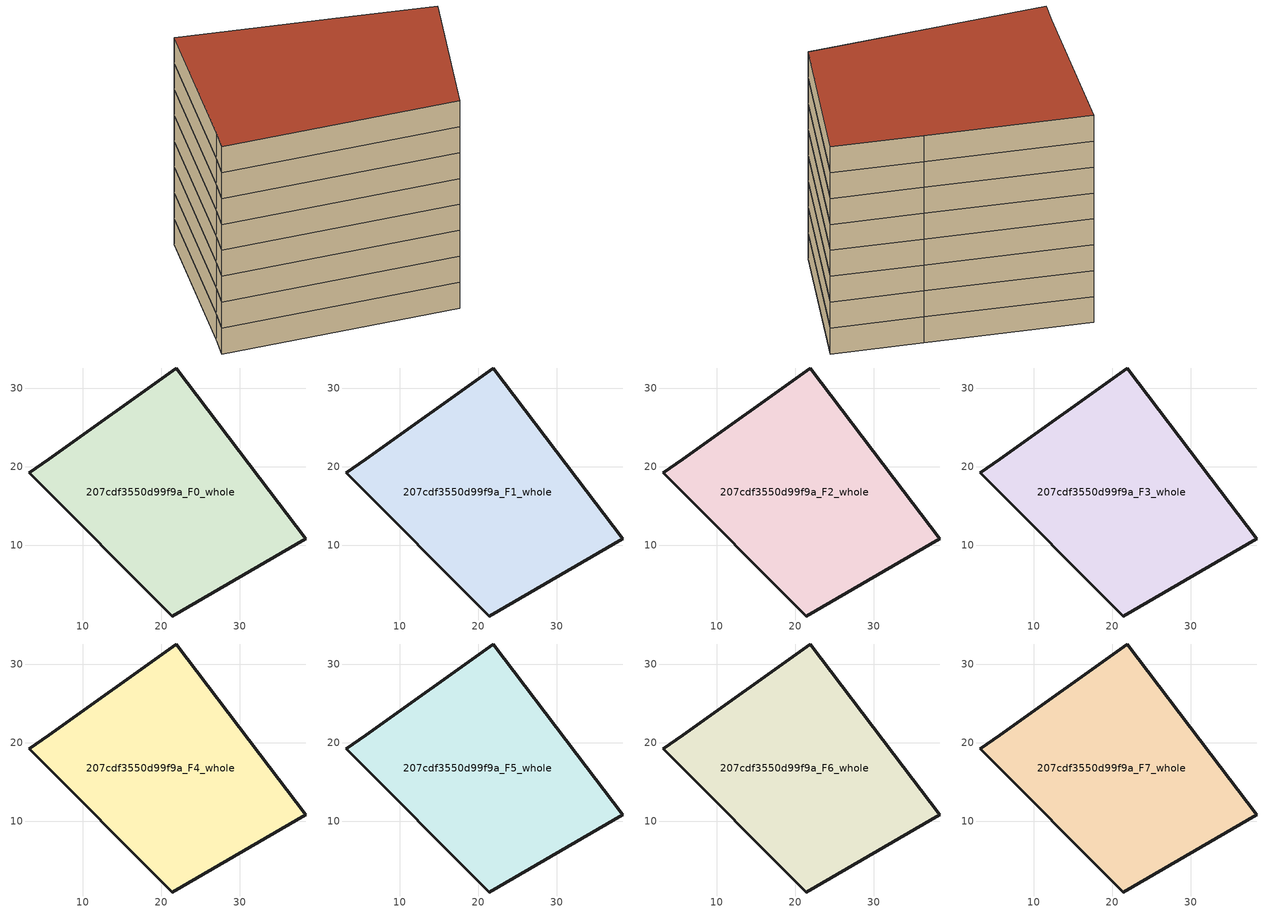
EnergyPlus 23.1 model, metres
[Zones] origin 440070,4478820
207cdf3550d99f9a_F0_whole
 floor ground (EU_floor_Construction): 32.56,18.51 38.44,10.78 21.44,0.96 3.21,19.23 5.69,20.91 21.91,32.57 z0
 wall outside (EU_wall_Construction): 21.44,0.96 38.44,10.78 32.56,18.51 21.91,32.57 5.69,20.91 3.21,19.23 21.44,0.96 z0:3
207cdf3550d99f9a_F1_whole
 floor to 207cdf3550d99f9a_F0_whole (EU_floor_Construction): 32.56,18.51 38.44,10.78 21.44,0.96 3.21,19.23 5.69,20.91 21.91,32.57 z3
 wall outside (EU_wall_Construction): 21.44,0.96 38.44,10.78 32.56,18.51 21.91,32.57 5.69,20.91 3.21,19.23 21.44,0.96 z3:6
207cdf3550d99f9a_F2_whole
 floor to 207cdf3550d99f9a_F1_whole (EU_floor_Construction): 32.56,18.51 38.44,10.78 21.44,0.96 3.21,19.23 5.69,20.91 21.91,32.57 z6
 wall outside (EU_wall_Construction): 21.44,0.96 38.44,10.78 32.56,18.51 21.91,32.57 5.69,20.91 3.21,19.23 21.44,0.96 z6:9
207cdf3550d99f9a_F3_whole
 floor to 207cdf3550d99f9a_F2_whole (EU_floor_Construction): 32.56,18.51 38.44,10.78 21.44,0.96 3.21,19.23 5.69,20.91 21.91,32.57 z9
 wall outside (EU_wall_Construction): 21.44,0.96 38.44,10.78 32.56,18.51 21.91,32.57 5.69,20.91 3.21,19.23 21.44,0.96 z9:12
207cdf3550d99f9a_F4_whole
 floor to 207cdf3550d99f9a_F3_whole (EU_floor_Construction): 32.56,18.51 38.44,10.78 21.44,0.96 3.21,19.23 5.69,20.91 21.91,32.57 z12
 wall outside (EU_wall_Construction): 21.44,0.96 38.44,10.78 32.56,18.51 21.91,32.57 5.69,20.91 3.21,19.23 21.44,0.96 z12:15
207cdf3550d99f9a_F5_whole
 floor to 207cdf3550d99f9a_F4_whole (EU_floor_Construction): 32.56,18.51 38.44,10.78 21.44,0.96 3.21,19.23 5.69,20.91 21.91,32.57 z15
 wall outside (EU_wall_Construction): 21.44,0.96 38.44,10.78 32.56,18.51 21.91,32.57 5.69,20.91 3.21,19.23 21.44,0.96 z15:18
207cdf3550d99f9a_F6_whole
 floor to 207cdf3550d99f9a_F5_whole (EU_floor_Construction): 32.56,18.51 38.44,10.78 21.44,0.96 3.21,19.23 5.69,20.91 21.91,32.57 z18
 wall outside (EU_wall_Construction): 21.44,0.96 38.44,10.78 32.56,18.51 21.91,32.57 5.69,20.91 3.21,19.23 21.44,0.96 z18:21
207cdf3550d99f9a_F7_whole
 floor to 207cdf3550d99f9a_F6_whole (EU_floor_Construction): 32.56,18.51 38.44,10.78 21.44,0.96 3.21,19.23 5.69,20.91 21.91,32.57 z21
 wall outside (EU_wall_Construction): 21.44,0.96 38.44,10.78 32.56,18.51 21.91,32.57 5.69,20.91 3.21,19.23 21.44,0.96 z21:24
 roof outside (EU_roof_Construction): 38.44,10.78 32.56,18.51 21.91,32.57 5.69,20.91 3.21,19.23 21.44,0.96 z24
[Building]
EU S2 Campaign: North Axis=0; Terrain=City; Solar Distribution=FullExterior
[Site:Location]
Madrid: Latitude=40.5; Longitude=-3.5; Time Zone=1; Elevation=609
[SizingPeriod:WeatherFileDays]
AnnualSizingPeriod: Begin Month=1; Begin Day of Month=1; End Month=12; End Day of Month=31; Day of Week for Start Day=Monday; Use Weather File Daylight Saving Period=No; Use Weather File Rain and Snow Indicators=No
[MATERIAL]
EU_InternalMass_Material: Roughness=MediumRough; Thickness=0.1; Conductivity=1; Density=1800; Specific Heat=900; Thermal Absorptance=0.9; Solar Absorptance=0.7; Visible Absorptance=0.7
[MATERIAL:NOMASS] Roughness=MediumRough; Thermal Absorptance=0.9; Solar Absorptance=0.7; Visible Absorptance=0.7
Name | Thermal Resistance
EU_wall_NoMass | 0.609216
EU_roof_NoMass | 0.513268
EU_floor_NoMass | 0.568163
[CONSTRUCTION]
EU_wall_Construction: EU_wall_NoMass
EU_roof_Construction: EU_roof_NoMass
EU_floor_Construction: EU_floor_NoMass
EU_InternalMass_Construction: EU_InternalMass_Material
[ZONE] Type=1; Multiplier=1; Ceiling Height=autocalculate; Volume=1673.58; Floor Area=autocalculate; Part of Total Floor Area=Yes
207cdf3550d99f9a_F0_whole; 207cdf3550d99f9a_F1_whole; 207cdf3550d99f9a_F2_whole; 207cdf3550d99f9a_F3_whole; 207cdf3550d99f9a_F4_whole; 207cdf3550d99f9a_F5_whole; 207cdf3550d99f9a_F6_whole; 207cdf3550d99f9a_F7_whole
[INTERNALMASS] Construction=EU_InternalMass_Construction; Surface Area=557.859
Name | Zone or ZoneList
207cdf3550d99f9a_F0_whole_EU_InternalMass | 207cdf3550d99f9a_F0_whole
207cdf3550d99f9a_F1_whole_EU_InternalMass | 207cdf3550d99f9a_F1_whole
207cdf3550d99f9a_F2_whole_EU_InternalMass | 207cdf3550d99f9a_F2_whole
207cdf3550d99f9a_F3_whole_EU_InternalMass | 207cdf3550d99f9a_F3_whole
207cdf3550d99f9a_F4_whole_EU_InternalMass | 207cdf3550d99f9a_F4_whole
207cdf3550d99f9a_F5_whole_EU_InternalMass | 207cdf3550d99f9a_F5_whole
207cdf3550d99f9a_F6_whole_EU_InternalMass | 207cdf3550d99f9a_F6_whole
207cdf3550d99f9a_F7_whole_EU_InternalMass | 207cdf3550d99f9a_F7_whole
[OTHEREQUIPMENT] Fuel Type=Electricity; Design Level Calculation Method=Watts/Area; Power per Zone Floor Area=1; Fraction Latent=0; Fraction Radiant=0; Fraction Lost=0; Carbon Dioxide Generation Rate=0; EndUse Subcategory=EU_Step8_InternalGains
Name | Zone or ZoneList or Space or SpaceList | Schedule
EU_Step8_InternalGain_207cdf3550d99f9a_F0_whole_f000 | 207cdf3550d99f9a_F0_whole | EU_Step8_GainSchedule_207cdf3550d99f9a_F0_whole_f000
EU_Step8_InternalGain_207cdf3550d99f9a_F1_whole_f000 | 207cdf3550d99f9a_F1_whole | EU_Step8_GainSchedule_207cdf3550d99f9a_F1_whole_f000
EU_Step8_InternalGain_207cdf3550d99f9a_F2_whole_f000 | 207cdf3550d99f9a_F2_whole | EU_Step8_GainSchedule_207cdf3550d99f9a_F2_whole_f000
EU_Step8_InternalGain_207cdf3550d99f9a_F3_whole_f000 | 207cdf3550d99f9a_F3_whole | EU_Step8_GainSchedule_207cdf3550d99f9a_F3_whole_f000
EU_Step8_InternalGain_207cdf3550d99f9a_F4_whole_f000 | 207cdf3550d99f9a_F4_whole | EU_Step8_GainSchedule_207cdf3550d99f9a_F4_whole_f000
EU_Step8_InternalGain_207cdf3550d99f9a_F5_whole_f000 | 207cdf3550d99f9a_F5_whole | EU_Step8_GainSchedule_207cdf3550d99f9a_F5_whole_f000
EU_Step8_InternalGain_207cdf3550d99f9a_F6_whole_f000 | 207cdf3550d99f9a_F6_whole | EU_Step8_GainSchedule_207cdf3550d99f9a_F6_whole_f000
EU_Step8_InternalGain_207cdf3550d99f9a_F7_whole_f000 | 207cdf3550d99f9a_F7_whole | EU_Step8_GainSchedule_207cdf3550d99f9a_F7_whole_f000
[ZONEVENTILATION:DESIGNFLOWRATE] Schedule=EU_AlwaysOn; Design Flow Rate Calculation Method=AirChanges/Hour; Air Changes per Hour=0.752966; Ventilation Type=Natural; Fan Pressure Rise=0; Fan Total Efficiency=1; Constant Term Coefficient=1; Temperature Term Coefficient=0; Velocity Term Coefficient=0; Velocity Squared Term Coefficient=0; Minimum Indoor Temperature=-100; Maximum Indoor Temperature=100; Delta Temperature=-100; Minimum Outdoor Temperature=-100; Maximum Outdoor Temperature=100; Maximum Wind Speed=40
Name | Zone or ZoneList or Space or SpaceList
EU_ConstantAir_207cdf3550d99f9a_F0_whole | 207cdf3550d99f9a_F0_whole
EU_ConstantAir_207cdf3550d99f9a_F1_whole | 207cdf3550d99f9a_F1_whole
EU_ConstantAir_207cdf3550d99f9a_F2_whole | 207cdf3550d99f9a_F2_whole
EU_ConstantAir_207cdf3550d99f9a_F3_whole | 207cdf3550d99f9a_F3_whole
EU_ConstantAir_207cdf3550d99f9a_F4_whole | 207cdf3550d99f9a_F4_whole
EU_ConstantAir_207cdf3550d99f9a_F5_whole | 207cdf3550d99f9a_F5_whole
EU_ConstantAir_207cdf3550d99f9a_F6_whole | 207cdf3550d99f9a_F6_whole
EU_ConstantAir_207cdf3550d99f9a_F7_whole | 207cdf3550d99f9a_F7_whole
[HVACTEMPLATE:THERMOSTAT] Constant Heating Setpoint=20; Constant Cooling Setpoint=50
EU_HeatOnly_207cdf3550d99f9a_F0_whole; EU_HeatOnly_207cdf3550d99f9a_F1_whole; EU_HeatOnly_207cdf3550d99f9a_F2_whole; EU_HeatOnly_207cdf3550d99f9a_F3_whole; EU_HeatOnly_207cdf3550d99f9a_F4_whole; EU_HeatOnly_207cdf3550d99f9a_F5_whole; EU_HeatOnly_207cdf3550d99f9a_F6_whole; EU_HeatOnly_207cdf3550d99f9a_F7_whole
[HVACTEMPLATE:ZONE:IDEALLOADSAIRSYSTEM] System Availability Schedule=EU_AlwaysOn; Maximum Heating Supply Air Temperature=50; Minimum Cooling Supply Air Temperature=13; Maximum Heating Supply Air Humidity Ratio=0.0156; Minimum Cooling Supply Air Humidity Ratio=0.0077; Heating Limit=NoLimit; Cooling Limit=NoLimit; Heating Availability Schedule=EU_AlwaysOn; Cooling Availability Schedule=EU_CoolingOff; Dehumidification Control Type=ConstantSensibleHeatRatio; Cooling Sensible Heat Ratio=0.7; Dehumidification Setpoint=60; Humidification Control Type=None; Humidification Setpoint=30; Outdoor Air Method=None; Outdoor Air Flow Rate per Person=0.00944; Outdoor Air Flow Rate per Zone Floor Area=0; Outdoor Air Flow Rate per Zone=0; Demand Controlled Ventilation Type=None; Outdoor Air Economizer Type=NoEconomizer; Heat Recovery Type=None; Sensible Heat Recovery Effectiveness=0.7; Latent Heat Recovery Effectiveness=0.65
Name | Template Thermostat
207cdf3550d99f9a_F0_whole | EU_HeatOnly_207cdf3550d99f9a_F0_whole
207cdf3550d99f9a_F1_whole | EU_HeatOnly_207cdf3550d99f9a_F1_whole
207cdf3550d99f9a_F2_whole | EU_HeatOnly_207cdf3550d99f9a_F2_whole
207cdf3550d99f9a_F3_whole | EU_HeatOnly_207cdf3550d99f9a_F3_whole
207cdf3550d99f9a_F4_whole | EU_HeatOnly_207cdf3550d99f9a_F4_whole
207cdf3550d99f9a_F5_whole | EU_HeatOnly_207cdf3550d99f9a_F5_whole
207cdf3550d99f9a_F6_whole | EU_HeatOnly_207cdf3550d99f9a_F6_whole
207cdf3550d99f9a_F7_whole | EU_HeatOnly_207cdf3550d99f9a_F7_whole
[SIZING:ZONE] Zone Cooling Design Supply Air Temperature Input Method=SupplyAirTemperature; Zone Cooling Design Supply Air Temperature=13; Zone Heating Design Supply Air Temperature Input Method=SupplyAirTemperature; Zone Heating Design Supply Air Temperature=50; Zone Cooling Design Supply Air Humidity Ratio=0.008; Zone Heating Design Supply Air Humidity Ratio=0.008; Cooling Design Air Flow Method=DesignDay; Cooling Design Air Flow Rate=0; Cooling Minimum Air Flow per Zone Floor Area=0.000762; Cooling Minimum Air Flow=0; Cooling Minimum Air Flow Fraction=0.2; Heating Design Air Flow Method=DesignDay; Heating Design Air Flow Rate=0; Heating Maximum Air Flow per Zone Floor Area=0.002032; Heating Maximum Air Flow=0.141576; Heating Maximum Air Flow Fraction=0.3; Account for Dedicated Outdoor Air System=No; Dedicated Outdoor Air System Control Strategy=NeutralSupplyAir; Dedicated Outdoor Air Low Setpoint Temperature for Design=autosize; Dedicated Outdoor Air High Setpoint Temperature for Design=autosize; Zone Load Sizing Method=Sensible Load Only No Latent Load; Zone Latent Cooling Design Supply Air Humidity Ratio Input Method=HumidityRatioDifference; Zone Cooling Design Supply Air Humidity Ratio Difference=0.005; Zone Latent Heating Design Supply Air Humidity Ratio Input Method=HumidityRatioDifference; Zone Humidification Design Supply Air Humidity Ratio Difference=0.005
207cdf3550d99f9a_F0_whole; 207cdf3550d99f9a_F1_whole; 207cdf3550d99f9a_F2_whole; 207cdf3550d99f9a_F3_whole; 207cdf3550d99f9a_F4_whole; 207cdf3550d99f9a_F5_whole; 207cdf3550d99f9a_F6_whole; 207cdf3550d99f9a_F7_whole
[SCHEDULE:CONSTANT]
Name | Hourly Value
EU_AlwaysOn | 1
EU_CoolingOff | 0
[SCHEDULE:FILE] Column Number=1; Rows to Skip at Top=0; Number of Hours of Data=8760; Column Separator=Comma; Interpolate to Timestep=No; Minutes per Item=60; Adjust Schedule for Daylight Savings=Yes
Name | File
EU_Step8_GainSchedule_207cdf3550d99f9a_F0_whole_f000 | C:\Users\o_iseri\Desktop\OpenUBEM\openubem\outputs\eu_evidence\EU-11\ES-MAD-BERRUGUETE\idfs\207cdf3550d99f9a\207cdf3550d99f9a_F0_whole_f000_gain.csv
EU_Step8_GainSchedule_207cdf3550d99f9a_F1_whole_f000 | C:\Users\o_iseri\Desktop\OpenUBEM\openubem\outputs\eu_evidence\EU-11\ES-MAD-BERRUGUETE\idfs\207cdf3550d99f9a\207cdf3550d99f9a_F1_whole_f000_gain.csv
EU_Step8_GainSchedule_207cdf3550d99f9a_F2_whole_f000 | C:\Users\o_iseri\Desktop\OpenUBEM\openubem\outputs\eu_evidence\EU-11\ES-MAD-BERRUGUETE\idfs\207cdf3550d99f9a\207cdf3550d99f9a_F2_whole_f000_gain.csv
EU_Step8_GainSchedule_207cdf3550d99f9a_F3_whole_f000 | C:\Users\o_iseri\Desktop\OpenUBEM\openubem\outputs\eu_evidence\EU-11\ES-MAD-BERRUGUETE\idfs\207cdf3550d99f9a\207cdf3550d99f9a_F3_whole_f000_gain.csv
EU_Step8_GainSchedule_207cdf3550d99f9a_F4_whole_f000 | C:\Users\o_iseri\Desktop\OpenUBEM\openubem\outputs\eu_evidence\EU-11\ES-MAD-BERRUGUETE\idfs\207cdf3550d99f9a\207cdf3550d99f9a_F4_whole_f000_gain.csv
EU_Step8_GainSchedule_207cdf3550d99f9a_F5_whole_f000 | C:\Users\o_iseri\Desktop\OpenUBEM\openubem\outputs\eu_evidence\EU-11\ES-MAD-BERRUGUETE\idfs\207cdf3550d99f9a\207cdf3550d99f9a_F5_whole_f000_gain.csv
EU_Step8_GainSchedule_207cdf3550d99f9a_F6_whole_f000 | C:\Users\o_iseri\Desktop\OpenUBEM\openubem\outputs\eu_evidence\EU-11\ES-MAD-BERRUGUETE\idfs\207cdf3550d99f9a\207cdf3550d99f9a_F6_whole_f000_gain.csv
EU_Step8_GainSchedule_207cdf3550d99f9a_F7_whole_f000 | C:\Users\o_iseri\Desktop\OpenUBEM\openubem\outputs\eu_evidence\EU-11\ES-MAD-BERRUGUETE\idfs\207cdf3550d99f9a\207cdf3550d99f9a_F7_whole_f000_gain.csv
